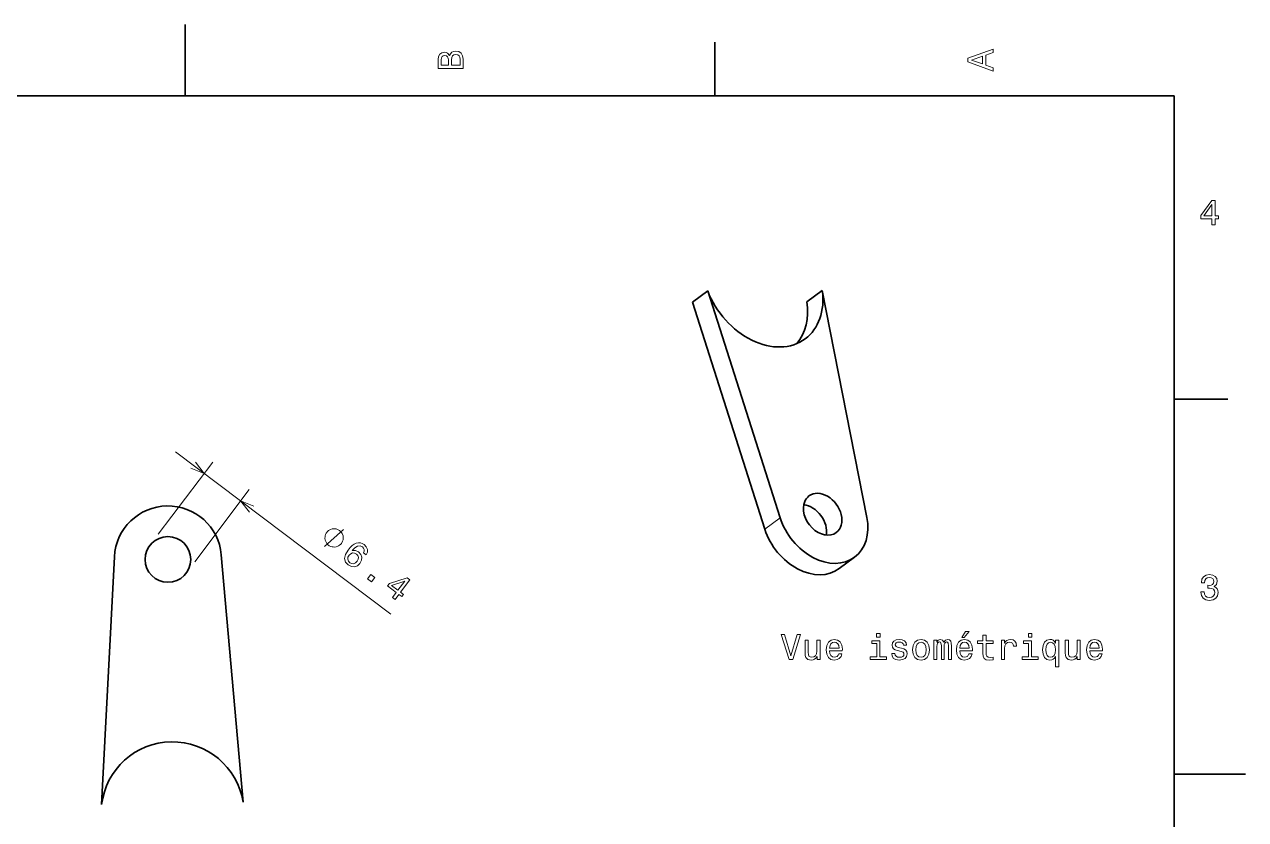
# Model space of a CAD drawing. Extents: x 0 to 297, y 0 to 210.
# Drawn here: x 126 to 297, y 98.6 to 210 of the extents above; entities that cross this region are included whole.
import ezdxf

# ---------------------------------------------------------------- set-up
doc = ezdxf.new("R2010")
doc.units = 0

msp = doc.modelspace()

# ---------------------------------------------------------------- linework, layer by layer
at = {"color": 7, "lineweight": 35, "ltscale": 0.25}
for p, q in [((148.5, 200), (148.5, 210)), ((287, 105), (297, 105))]:
    msp.add_line(p, q, dxfattribs=at)
at = {"color": 7, "lineweight": 35, "ltscale": 0.1875}
for p, q in [((222.699997, 200), (222.699997, 207.5)), ((287, 157.5), (294.5, 157.5))]:
    msp.add_line(p, q, dxfattribs=at)
at = {"color": 7, "lineweight": 35}
for p, q in [((287, 200), (10, 200)), ((287, 10), (287, 200)), ((243.960449, 140.938126), (237.724701, 172.750488)), ((229.689667, 139.288422), (219.529633, 171.083191)), ((231.833984, 140.88382), (221.67395, 172.678604)), ((138.600296, 135.44812), (136.801117, 100.728409)), ((153.561478, 135.716324), (156.603943, 101.083412))]:
    msp.add_line(p, q, dxfattribs=at)
at = {"color": 7, "lineweight": 35, "ltscale": 0.066818}
for p, q in [((237.724701, 172.750488), (235.580383, 171.155075)), ((221.67395, 172.678604), (219.529633, 171.083191)), ((242.250534, 135.372589), (240.106216, 133.777191))]:
    msp.add_line(p, q, dxfattribs=at)
at = {"color": 7, "lineweight": 13}
msp.add_line((147.168396, 150.116196), (177.326431, 127.390495), dxfattribs=at)
at = {"color": 7, "lineweight": 13, "ltscale": 0.316832}
for p, q in [((144.738251, 138.583069), (152.365204, 148.704391)), ((149.849518, 134.731445), (157.476486, 144.852783))]:
    msp.add_line(p, q, dxfattribs=at)
at = {"color": 7, "lineweight": 13, "ltscale": 0.066818}
msp.add_line((231.833984, 140.88382), (229.689667, 139.288422), dxfattribs=at)
at = {"color": 7, "lineweight": 13}
for points in [[(185.542007, 205.630417), (185.249496, 205.983429), (185.052811, 206.074219), (184.81073, 206.104477), (184.432495, 206.03891), (184.160156, 205.842224), (183.993729, 205.524506), (183.933212, 205.080704), (183.933212, 203.835022), (187.433212, 203.835022), (187.433212, 205.151306), (187.36261, 205.620331), (187.155838, 205.968307), (186.828018, 206.185165), (186.384216, 206.260818), (186.08667, 206.215424), (185.839554, 206.094391), (185.65799, 205.897705)], [(185.385666, 204.984879), (185.385666, 204.298996), (184.351807, 204.298996), (184.351807, 205.025223), (184.382065, 205.297562), (184.472839, 205.489197), (184.629181, 205.605194), (184.86116, 205.645538), (185.093155, 205.600143), (185.254532, 205.479111), (185.355408, 205.272339)], [(187.014618, 205.095825), (187.014618, 204.298996), (185.809296, 204.298996), (185.809296, 205.050446), (185.844589, 205.368164), (185.9505, 205.595108), (186.132065, 205.731277), (186.394302, 205.776657), (186.671692, 205.731277), (186.863327, 205.605194), (186.979324, 205.393372)], [(261.633209, 203.466858), (261.633209, 203.930847), (260.604401, 204.298996), (260.604401, 205.695969), (261.633209, 206.064133), (261.633209, 206.538193), (258.128174, 205.257217), (258.128174, 204.742798)], [(260.17572, 204.460388), (258.632477, 205), (260.17572, 205.539627)], [(292.277374, 181.916794), (292.731262, 181.916794), (292.731262, 182.784225), (293.23056, 182.784225), (293.23056, 183.187683), (292.731262, 183.187683), (292.731262, 185.341141), (292.272339, 185.341141), (290.739197, 183.228027), (290.739197, 182.784225), (292.277374, 182.784225)], [(291.162842, 183.187683), (292.277374, 184.756134), (292.277374, 183.187683)], [(170.392487, 137.311111), (170.462692, 137.404282), (170.556534, 137.625732), (170.615265, 137.800613), (170.638885, 137.928879), (170.651031, 138.138855), (170.616577, 138.383942), (170.547028, 138.582428), (170.488968, 138.699234), (170.384308, 138.851135), (170.233063, 139.038147), (170.139893, 139.108353), (170.046722, 139.178574), (169.825272, 139.2724), (169.650406, 139.331131), (169.522125, 139.354767), (169.312149, 139.366898), (169.067062, 139.332458), (168.868576, 139.262909), (168.75177, 139.204849), (168.599869, 139.100189), (168.412857, 138.948944), (168.342651, 138.855774), (168.272446, 138.762604), (168.178604, 138.541138), (168.119873, 138.366272), (168.096252, 138.237991), (168.084106, 138.028015), (168.118546, 137.782944), (168.188095, 137.584457), (168.24617, 137.467651), (168.350815, 137.31575), (168.50206, 137.128738), (168.59523, 137.058533), (168.688416, 136.988312), (168.909866, 136.894485), (169.084732, 136.835739), (169.213013, 136.812119), (169.422989, 136.799973), (169.66806, 136.834427), (169.866562, 136.903976), (169.983353, 136.962036), (170.135254, 137.066696), (170.322266, 137.217941)], [(173.855713, 135.711746), (174.02504, 136.095657), (174.029922, 136.470856), (173.871368, 136.830307), (173.556381, 137.14975), (173.297501, 137.300629), (173.034424, 137.378891), (172.759094, 137.39061), (172.472504, 137.32872), (172.184738, 137.198257), (171.892776, 136.995163), (171.596619, 136.719467), (171.310379, 136.373138), (170.943848, 135.752655), (170.828583, 135.189072), (170.958603, 134.699585), (171.329849, 134.287216), (171.775177, 134.065308), (172.215866, 134.030014), (172.633789, 134.182388), (172.987564, 134.509384), (173.207428, 134.943619), (173.243713, 135.377258), (173.097366, 135.778015), (172.791489, 136.109558), (172.34816, 136.317337), (171.889191, 136.303238), (172.283463, 136.70076), (172.652115, 136.921829), (172.992126, 136.962418), (173.314575, 136.820465), (173.491684, 136.63649), (173.580994, 136.436584), (173.575455, 136.219727), (173.485168, 135.990967)], [(172.593842, 134.799759), (172.358322, 134.579407), (172.099869, 134.471054), (171.821503, 134.47876), (171.565598, 134.608444), (171.358322, 134.827789), (171.271149, 135.089218), (171.300034, 135.370575), (171.455002, 135.651627), (171.683456, 135.871002), (171.938873, 135.975327), (172.215195, 135.956543), (172.498306, 135.812668), (172.682419, 135.604462), (172.767593, 135.357162), (172.737717, 135.08287)], [(174.056091, 132.359146), (174.611908, 131.940308), (175.064133, 132.540436), (174.508316, 132.959274)], [(177.539246, 129.734406), (177.901733, 129.461243), (178.423767, 130.154007), (178.82251, 129.853531), (179.065323, 130.175751), (178.66658, 130.476227), (179.962555, 132.196045), (179.596039, 132.472244), (177.099915, 131.707306), (176.832825, 131.352875), (178.061279, 130.42717)], [(177.413956, 131.420135), (179.248001, 132.001999), (178.304092, 130.74939)], [(290.729126, 130.51622), (290.729126, 130.480911), (290.809814, 129.996765), (291.046844, 129.633652), (291.420044, 129.401657), (291.914276, 129.315933), (292.438782, 129.401657), (292.832153, 129.623566), (293.08429, 129.976593), (293.175079, 130.430481), (293.134735, 130.728027), (293.023773, 130.970108), (292.842224, 131.156708), (292.600159, 131.292877), (292.927948, 131.565216), (293.043945, 131.998932), (292.968292, 132.392303), (292.751434, 132.68985), (292.398407, 132.87645), (291.914276, 132.942017), (291.460388, 132.861313), (291.112396, 132.63942), (290.885468, 132.286392), (290.809814, 131.817368), (290.809814, 131.782074), (291.258636, 131.782074), (291.299011, 132.104828), (291.430115, 132.336823), (291.641937, 132.478027), (291.939484, 132.528473), (292.201721, 132.488113), (292.393372, 132.382217), (292.509369, 132.210739), (292.554749, 131.97876), (292.509369, 131.731628), (292.388336, 131.565216), (292.176514, 131.46434), (291.889069, 131.434082), (291.692383, 131.439133), (291.692383, 131.04071), (291.939484, 131.050797), (292.257202, 131.005417), (292.494232, 130.884369), (292.635468, 130.687683), (292.685883, 130.430481), (292.630402, 130.13797), (292.484161, 129.921112), (292.252167, 129.784943), (291.944519, 129.739563), (291.626801, 129.789993), (291.394806, 129.941284), (291.248566, 130.183365), (291.193085, 130.51622)], [(257.275543, 124.136665), (257.57309, 124.136665), (258.274109, 124.994011), (257.779846, 124.994011)], [(234.21286, 124.565338), (233.335327, 121.584793), (232.432602, 124.565338), (231.953491, 124.565338), (233.083176, 121.060295), (233.587494, 121.060295), (234.691956, 124.565338)], [(237.415298, 123.768509), (236.971497, 123.768509), (236.971497, 122.205109), (236.921066, 121.841995), (236.774811, 121.57975), (236.547867, 121.418365), (236.25032, 121.367935), (236.01329, 121.408279), (235.861984, 121.529312), (235.77626, 121.736084), (235.756088, 122.028595), (235.756088, 123.768509), (235.312286, 123.768509), (235.312286, 121.988251), (235.327408, 121.63018), (235.423233, 121.332626), (235.715744, 121.060295), (236.184753, 120.964478), (236.43692, 120.999779), (236.653778, 121.090553), (236.840378, 121.246895), (236.991669, 121.473839), (236.991669, 121.060295), (237.415298, 121.060295)], [(238.751755, 122.285797), (240.526978, 122.285797), (240.532013, 122.492569), (240.451324, 123.07254), (240.229431, 123.506264), (239.876404, 123.768509), (239.407379, 123.864326), (238.948441, 123.763466), (238.595413, 123.481041), (238.368469, 123.02211), (238.287781, 122.416924), (238.363434, 121.796608), (238.590378, 121.342712), (238.938354, 121.060295), (239.392242, 120.964478), (239.785614, 121.030037), (240.108383, 121.201508), (240.345413, 121.473839), (240.481583, 121.836952), (240.042831, 121.836952), (239.952042, 121.635223), (239.820923, 121.483925), (239.447723, 121.362892), (239.160263, 121.418365), (238.943405, 121.594879), (238.802185, 121.882339), (238.751755, 122.270668)], [(238.751755, 122.658997), (238.807236, 123.006981), (238.943405, 123.264183), (239.150177, 123.420525), (239.422516, 123.475998), (239.689804, 123.420525), (239.896576, 123.264183), (240.022659, 123.006981), (240.068039, 122.658997)], [(245.792099, 121.433495), (245.792099, 123.677727), (244.652344, 123.677727), (244.652344, 123.299492), (245.348297, 123.299492), (245.348297, 121.433495), (244.440521, 121.433495), (244.440521, 121.060295), (246.709976, 121.060295), (246.709976, 121.433495)], [(245.807236, 124.681335), (245.338211, 124.681335), (245.338211, 124.17701), (245.807236, 124.17701)], [(248.797867, 122.638824), (248.369202, 122.739693), (248.051468, 122.855682), (247.945557, 123.092712), (247.97583, 123.25914), (248.081726, 123.38018), (248.253204, 123.455826), (248.50032, 123.486084), (248.73735, 123.455826), (248.92395, 123.365051), (249.044983, 123.228882), (249.095428, 123.047325), (249.529144, 123.047325), (249.529144, 123.057411), (249.453491, 123.385223), (249.246719, 123.642426), (248.92395, 123.80381), (248.50032, 123.864326), (248.07164, 123.80381), (247.758972, 123.637383), (247.562286, 123.390266), (247.501755, 123.077583), (247.54715, 122.774994), (247.688354, 122.563179), (247.920349, 122.41188), (248.25824, 122.305969), (248.752487, 122.184937), (249.055069, 122.058853), (249.135773, 121.957993), (249.166031, 121.806694), (249.120636, 121.620094), (248.999603, 121.478882), (248.802917, 121.388107), (248.540665, 121.357849), (248.26329, 121.388107), (248.061554, 121.494011), (247.925385, 121.665482), (247.869919, 121.902512), (247.441238, 121.902512), (247.511841, 121.499054), (247.718613, 121.206551), (248.046432, 121.030037), (248.50032, 120.964478), (248.97438, 121.030037), (249.322357, 121.206551), (249.53418, 121.488968), (249.609833, 121.857124), (249.554352, 122.17485), (249.39801, 122.391708), (249.140808, 122.532921)], [(250.376404, 122.41188), (250.457092, 121.796608), (250.689087, 121.342712), (251.057236, 121.060295), (251.551468, 120.964478), (252.040665, 121.060295), (252.408813, 121.337669), (252.640808, 121.791565), (252.726547, 122.41188), (252.640808, 123.027153), (252.408813, 123.486084), (252.040665, 123.763466), (251.551468, 123.864326), (251.057236, 123.763466), (250.689087, 123.481041), (250.457092, 123.027153)], [(250.830292, 122.416924), (250.875671, 122.870811), (251.016891, 123.198624), (251.243835, 123.400352), (251.551468, 123.470955), (251.854065, 123.400352), (252.081009, 123.203667), (252.222229, 122.870811), (252.272659, 122.416924), (252.222229, 121.957993), (252.081009, 121.625137), (251.854065, 121.423409), (251.551468, 121.357849), (251.243835, 121.423409), (251.016891, 121.625137), (250.875671, 121.957993)], [(253.367035, 121.060295), (253.775543, 121.060295), (253.775543, 122.870811), (253.800751, 123.14315), (253.876404, 123.339836), (253.992401, 123.455826), (254.143692, 123.501221), (254.264725, 123.460869), (254.345428, 123.360008), (254.385773, 123.188538), (254.400894, 122.961594), (254.400894, 121.060295), (254.78418, 121.060295), (254.78418, 122.870811), (254.809402, 123.138107), (254.88504, 123.334793), (255.006088, 123.455826), (255.157379, 123.501221), (255.278412, 123.460869), (255.359116, 123.360008), (255.409546, 122.961594), (255.409546, 121.060295), (255.818039, 121.060295), (255.818039, 122.931335), (255.792831, 123.319664), (255.712128, 123.61721), (255.550751, 123.798767), (255.288513, 123.864326), (254.980865, 123.763466), (254.743835, 123.470955), (254.557236, 123.758423), (254.244553, 123.864326), (253.957092, 123.763466), (253.760406, 123.481041), (253.760406, 123.768509), (253.367035, 123.768509)], [(256.967896, 122.285797), (258.743103, 122.285797), (258.748169, 122.492569), (258.66748, 123.07254), (258.445557, 123.506264), (258.092529, 123.768509), (257.623505, 123.864326), (257.164581, 123.763466), (256.811554, 123.481041), (256.584625, 123.02211), (256.503906, 122.416924), (256.579559, 121.796608), (256.806519, 121.342712), (257.15451, 121.060295), (257.608398, 120.964478), (258.00177, 121.030037), (258.324524, 121.201508), (258.561554, 121.473839), (258.697723, 121.836952), (258.258972, 121.836952), (258.168182, 121.635223), (258.037048, 121.483925), (257.663879, 121.362892), (257.376404, 121.418365), (257.159546, 121.594879), (257.018341, 121.882339), (256.967896, 122.270668)], [(256.967896, 122.658997), (257.023376, 123.006981), (257.159546, 123.264183), (257.366302, 123.420525), (257.638641, 123.475998), (257.905945, 123.420525), (258.112701, 123.264183), (258.2388, 123.006981), (258.28418, 122.658997)], [(260.210693, 123.299492), (260.210693, 121.942863), (260.240967, 121.504097), (260.382172, 121.201508), (260.664581, 121.024994), (261.143677, 120.964478), (261.668182, 120.989693), (261.668182, 121.372978), (261.284912, 121.342712), (260.93692, 121.383064), (260.750305, 121.50914), (260.669617, 121.720955), (260.65451, 122.018509), (260.65451, 123.299492), (261.668182, 123.299492), (261.668182, 123.677727), (260.65451, 123.677727), (260.65451, 124.469521), (260.210693, 124.469521), (260.210693, 123.677727), (259.444122, 123.677727), (259.444122, 123.299492)], [(262.818054, 121.060295), (263.261841, 121.060295), (263.261841, 122.608566), (263.30722, 122.981766), (263.44339, 123.249054), (263.665314, 123.410439), (263.96286, 123.465912), (264.184753, 123.430611), (264.351196, 123.32975), (264.452057, 123.158279), (264.487366, 122.926292), (264.936188, 122.926292), (264.875671, 123.334793), (264.709259, 123.627296), (264.431885, 123.80381), (264.053619, 123.864326), (263.796417, 123.823982), (263.574524, 123.723122), (263.377838, 123.551651), (263.221497, 123.319664), (263.221497, 123.768509), (262.818054, 123.768509)], [(267.04425, 121.433495), (267.04425, 123.677727), (265.90448, 123.677727), (265.90448, 123.299492), (266.600464, 123.299492), (266.600464, 121.433495), (265.692688, 121.433495), (265.692688, 121.060295), (267.962128, 121.060295), (267.962128, 121.433495)], [(267.059387, 124.681335), (266.590363, 124.681335), (266.590363, 124.17701), (267.059387, 124.17701)], [(270.387939, 123.349922), (270.231567, 123.576866), (270.055084, 123.738251), (269.848297, 123.829025), (269.611267, 123.864326), (269.182587, 123.763466), (268.849731, 123.481041), (268.632874, 123.027153), (268.55722, 122.416924), (268.632874, 121.801651), (268.849731, 121.347755), (269.182587, 121.060295), (269.611267, 120.964478), (269.848297, 120.994736), (270.050018, 121.080467), (270.226532, 121.236809), (270.387939, 121.473839), (270.387939, 120.011307), (270.831726, 120.011307), (270.831726, 123.768509), (270.387939, 123.768509)], [(269.011108, 122.416924), (269.056519, 122.865768), (269.197723, 123.193581), (269.409546, 123.395309), (269.68692, 123.465912), (269.979431, 123.395309), (270.201324, 123.198624), (270.332458, 122.870811), (270.382874, 122.416924), (270.332458, 121.957993), (270.201324, 121.63018), (269.979431, 121.428452), (269.68692, 121.362892), (269.409546, 121.428452), (269.197723, 121.63018), (269.056519, 121.963036)], [(273.847565, 123.768509), (273.403778, 123.768509), (273.403778, 122.205109), (273.353333, 121.841995), (273.207092, 121.57975), (272.980133, 121.418365), (272.682587, 121.367935), (272.445557, 121.408279), (272.29425, 121.529312), (272.208527, 121.736084), (272.188354, 122.028595), (272.188354, 123.768509), (271.744568, 123.768509), (271.744568, 121.988251), (271.759674, 121.63018), (271.855499, 121.332626), (272.14801, 121.060295), (272.617035, 120.964478), (272.869202, 120.999779), (273.08606, 121.090553), (273.272644, 121.246895), (273.42395, 121.473839), (273.42395, 121.060295), (273.847565, 121.060295)], [(275.184021, 122.285797), (276.959259, 122.285797), (276.964294, 122.492569), (276.883606, 123.07254), (276.661682, 123.506264), (276.308655, 123.768509), (275.839661, 123.864326), (275.380707, 123.763466), (275.027679, 123.481041), (274.800751, 123.02211), (274.720062, 122.416924), (274.795715, 121.796608), (275.022644, 121.342712), (275.370636, 121.060295), (275.824524, 120.964478), (276.217896, 121.030037), (276.540649, 121.201508), (276.777679, 121.473839), (276.913849, 121.836952), (276.475098, 121.836952), (276.384308, 121.635223), (276.253204, 121.483925), (275.880005, 121.362892), (275.592529, 121.418365), (275.375671, 121.594879), (275.234467, 121.882339), (275.184021, 122.270668)], [(275.184021, 122.658997), (275.239502, 123.006981), (275.375671, 123.264183), (275.582458, 123.420525), (275.854797, 123.475998), (276.12207, 123.420525), (276.328857, 123.264183), (276.454926, 123.006981), (276.500305, 122.658997)]]:
    msp.add_lwpolyline(points, close=True, dxfattribs=at)
for points in [[(149.30722, 147.856339), (151.161575, 147.107132), (149.930252, 148.683151)], [(158.127213, 142.506302), (156.272842, 143.255508), (157.504166, 141.679489)], [(168.034866, 136.896469), (170.700256, 139.270416)]]:
    msp.add_lwpolyline(points, dxfattribs=at)
at = {"color": 7, "lineweight": 35}
msp.add_circle((146.09024, 135.059998), 3.2, dxfattribs=at)
for centre, radius, start, end in [((146.09024, 135.059998), 7.5, 5.020481, 177.033586), ((146.727432, 99.51667), 10, 9.01393, 173.040138)]:
    msp.add_arc(centre, radius, start, end, dxfattribs=at)
for centre, major_axis, start_param, end_param in [((229.37088, 173.988693), (-5.969238, 8.02298), 3.1415577922, 4.0713845099), ((229.37088, 173.988693), (-5.969238, 8.02298), 1.2085871713, 3.1415577922), ((227.226578, 172.39328), (-5.969238, 8.02298), 3.322279221, 4.0713845099), ((237.773743, 141.389954), (-1.910156, 2.567352), 0.0000121084, 0.4054925726), ((237.773743, 141.389954), (-1.910156, 2.567352), 3.141604762, 6.2831974156), ((237.773743, 141.389954), (-1.910156, 2.567352), 0.4054925726, 3.141604762), ((235.629425, 139.794525), (-1.910156, 2.567352), 3.7374366717, 5.6872111664), ((237.773743, 141.389954), (-4.476929, 6.017242), 1.1388883426, 3.1415600142), ((237.773743, 141.389954), (-4.476929, 6.017242), 3.1415600142, 4.1410833386), ((235.629425, 139.794525), (-4.476929, 6.017242), 1.1388883426, 3.1415600142)]:
    msp.add_ellipse(centre, major_axis=major_axis, ratio=0.744, start_param=start_param, end_param=end_param, dxfattribs=at)

doc.saveas('drawing.dxf')
